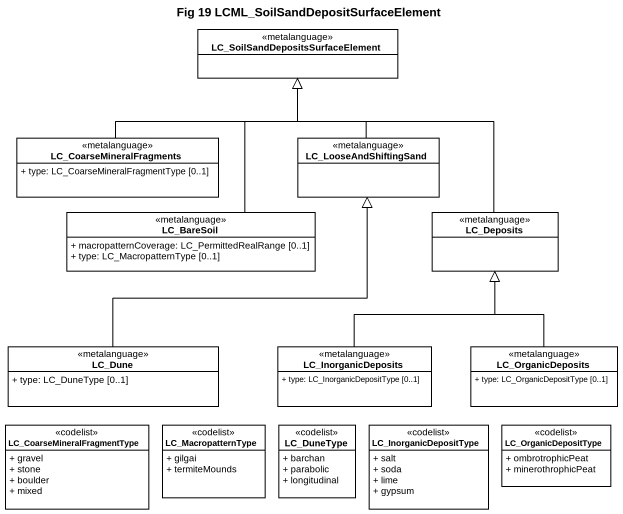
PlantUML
@startuml
title Fig 19 LCML_SoilSandDepositSurfaceElement
hide circle
hide empty members
skinparam classAttributeIconSize 0
class "LC_SoilSandDepositsSurfaceElement" as LC_SoilSandDepositsSurfaceEl <<metalanguage>> #FFFFFF
class LC_CoarseMineralFragments <<metalanguage>> #FFFFFF {
  + type: LC_CoarseMineralFragmentType [0..1]
}
class LC_LooseAndShiftingSand <<metalanguage>> #FFFFFF
class LC_BareSoil <<metalanguage>> #FFFFFF {
  + macropatternCoverage: LC_PermittedRealRange [0..1]
  + type: LC_MacropatternType [0..1]
}
class LC_Deposits <<metalanguage>> #FFFFFF
class LC_Dune <<metalanguage>> #FFFFFF {
  + type: LC_DuneType [0..1]
}
class LC_InorganicDeposits <<metalanguage>> #FFFFFF {
  + type: LC_InorganicDepositType [0..1]
}
class LC_OrganicDeposits <<metalanguage>> #FFFFFF {
  + type: LC_OrganicDepositType [0..1]
}
class LC_CoarseMineralFragmentType <<codelist>> #FFFFFF {
  + gravel
  + stone
  + boulder
  + mixed
}
class LC_MacropatternType <<codelist>> #FFFFFF {
  + gilgai
  + termiteMounds
}
class LC_DuneType <<codelist>> #FFFFFF {
  + barchan
  + parabolic
  + longitudinal
}
class LC_InorganicDepositType <<codelist>> #FFFFFF {
  + salt
  + soda
  + lime
  + gypsum
}
class LC_OrganicDepositType <<codelist>> #FFFFFF {
  + ombrotrophicPeat
  + minerothrophicPeat
}
LC_CoarseMineralFragments -up-|> LC_SoilSandDepositsSurfaceEl
LC_LooseAndShiftingSand -up-|> LC_SoilSandDepositsSurfaceEl
LC_BareSoil -up-|> LC_SoilSandDepositsSurfaceEl
LC_Deposits -up-|> LC_SoilSandDepositsSurfaceEl
LC_Dune -up-|> LC_LooseAndShiftingSand
LC_InorganicDeposits -up-|> LC_Deposits
LC_OrganicDeposits -up-|> LC_Deposits
@enduml
